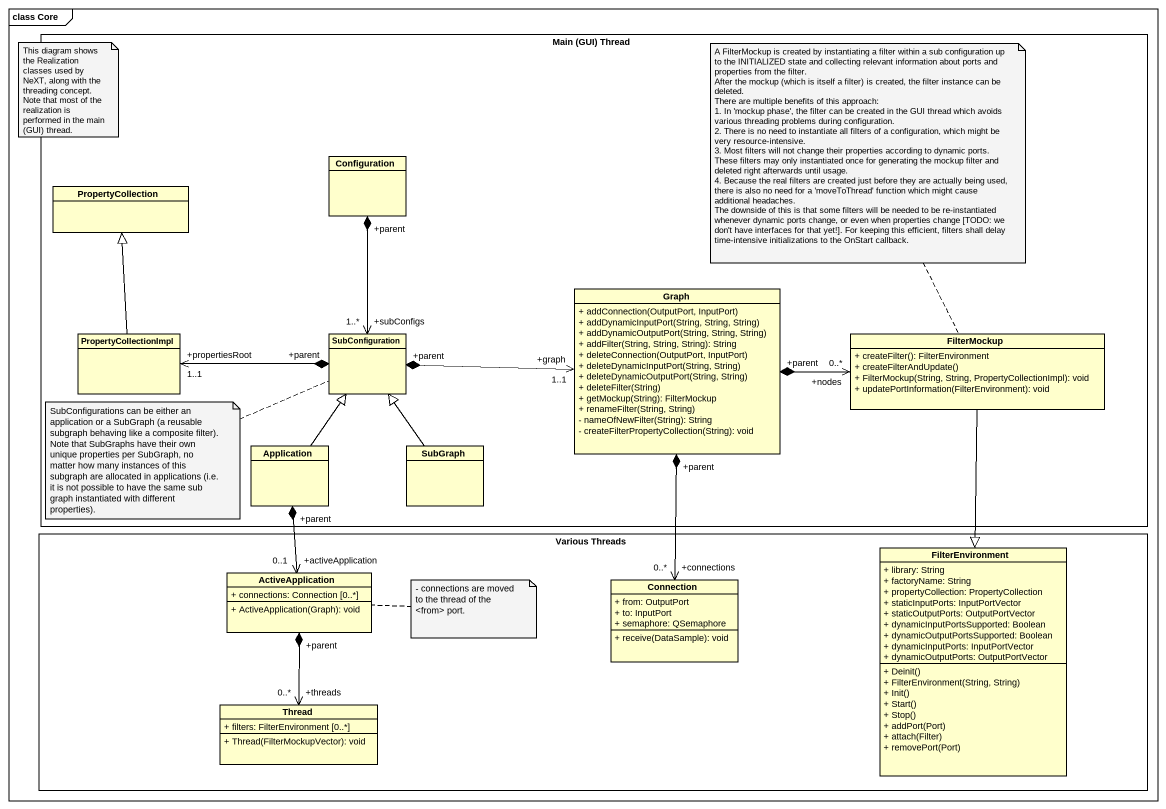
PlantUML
@startuml
mainframe class Core
hide circle
hide empty members
skinparam classAttributeIconSize 0
rectangle "Main (GUI) Thread" as Main_GUI_Thread {
  class Configuration
  class PropertyCollection
  class Graph {
    + addConnection(OutputPort, InputPort)
    + addDynamicInputPort(String, String, String)
    + addDynamicOutputPort(String, String, String)
    + addFilter(String, String, String): String
    + deleteConnection(OutputPort, InputPort)
    + deleteDynamicInputPort(String, String)
    + deleteDynamicOutputPort(String, String)
    + deleteFilter(String)
    + getMockup(String): FilterMockup
    + renameFilter(String, String)
    - nameOfNewFilter(String): String
    - createFilterPropertyCollection(String): void
  }
  class PropertyCollectionImpl
  class SubConfiguration
  class FilterMockup {
    + createFilter(): FilterEnvironment
    + createFilterAndUpdate()
    + FilterMockup(String, String, PropertyCollectionImpl): void
    + updatePortInformation(FilterEnvironment): void
  }
  class Application
  class SubGraph
}
rectangle "Various Threads" as Various_Threads {
  class ActiveApplication {
    + connections: Connection [0..*]
    + ActiveApplication(Graph): void
  }
  class Connection {
    + from: OutputPort
    + to: InputPort
    + semaphore: QSemaphore
    + receive(DataSample): void
  }
  class FilterEnvironment {
    + library: String
    + factoryName: String
    + propertyCollection: PropertyCollection
    + staticInputPorts: InputPortVector
    + staticOutputPorts: OutputPortVector
    + dynamicInputPortsSupported: Boolean
    + dynamicOutputPortsSupported: Boolean
    + dynamicInputPorts: InputPortVector
    + dynamicOutputPorts: OutputPortVector
    + Deinit()
    + FilterEnvironment(String, String)
    + Init()
    + Start()
    + Stop()
    + addPort(Port)
    + attach(Filter)
    + removePort(Port)
  }
  class Thread {
    + filters: FilterEnvironment [0..*]
    + Thread(FilterMockupVector): void
  }
}
Configuration "+parent" *--> "+subConfigs\n1..*" SubConfiguration
Graph "+parent" *-right-> "+nodes\n0..*" FilterMockup
Graph "+parent" *--> "+connections\n0..*" Connection
PropertyCollectionImpl -up-|> PropertyCollection
SubConfiguration "+parent" *-right-> "+graph\n1..1" Graph
SubConfiguration "+parent" *-left-> "+propertiesRoot\n1..1" PropertyCollectionImpl
FilterMockup --|> FilterEnvironment
Application -up-|> SubConfiguration
Application "+parent" *--> "+activeApplication\n0..1" ActiveApplication
SubGraph -up-|> SubConfiguration
ActiveApplication "+parent" *--> "+threads\n0..*" Thread
note as N1
  This diagram shows the Realization classes used by NeXT, along with the threading concept. Note that most of the realization is performed in the main (GUI) thread.
end note
note top of FilterMockup
  A FilterMockup is created by instantiating a filter within a sub configuration up to the INITIALIZED state and collecting relevant information about ports and properties from the filter.
  After the mockup (which is itself a filter) is created, the filter instance can be deleted.
  There are multiple benefits of this approach:
  1. In 'mockup phase', the filter can be created in the GUI thread which avoids various threading problems during configuration.
  2. There is no need to instantiate all filters of a configuration, which might be very resource-intensive.
  3. Most filters will not change their properties according to dynamic ports. These filters may only instantiated once for generating the mockup filter and deleted right afterwards until usage.
  4. Because the real filters are created just before they are actually being used, there is also no need for a 'moveToThread' function which might cause additional headaches.
  The downside of this is that some filters will be needed to be re-instantiated whenever dynamic ports change, or even when properties change [TODO: we don't have interfaces for that yet!]. For keeping this efficient, filters shall delay time-intensive initializations to the OnStart callback.
end note
note left of SubConfiguration
  SubConfigurations can be either an application or a SubGraph (a reusable subgraph behaving like a composite filter).
  Note that SubGraphs have their own unique properties per SubGraph, no matter how many instances of this subgraph are allocated in applications (i.e. it is not possible to have the same sub graph instantiated with different properties).
end note
note right of ActiveApplication : - connections are moved to the thread of the <from> port.
@enduml
